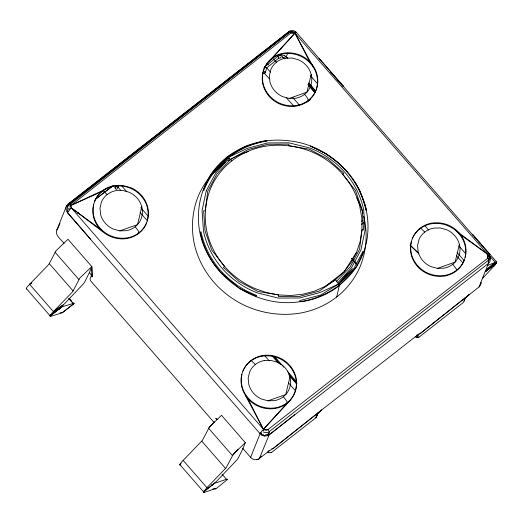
<?xml version="1.0" encoding="UTF-8"?>
<svg xmlns="http://www.w3.org/2000/svg" width="523" height="523" viewBox="0 0 523 523"><rect width="100%" height="100%" fill="white"/><g stroke="black" fill="none" stroke-linecap="round" stroke-linejoin="round"><path stroke-width="0.78" d="M92.133 276.517L91.8 266.593L67.983 239.279L56.059 250.7L48.822 264.416L29.589 284.309C28.994 285.388 24.941 288.245 26.778 289.101M416.301 337.034L415.367 336.714L417.138 337.61L419.106 333.733L420.57 333.249L479.016 286.964L488.482 263.344L488.253 259.558L488.698 258.369L487.482 258.434L267.92 429.592L266.567 430.298L264.952 430.109L263.422 429.331L71.37 207.938L70.755 206.65L69.631 206.023M488.482 263.344L488.194 261.846C490.339 259.519 489.129 256.1 487.031 254.204L488.103 255.44L490.143 256.375L490.646 258.27L489.77 261.931L488.482 263.344L269.168 434.809C266.351 436.855 262.376 436.215 260.075 433.717L67.421 212.809L69.964 209.122L69.997 207.827M70.226 204.133L68.297 205.644L66.722 205.552L65.976 207.304L66.343 211.115L90.616 239.174M67.997 207.01L68.101 205.48L69.729 202.957L289.69 31.06C291.88 29.994 294.691 30.524 296.319 32.361L489.829 254.623M479.016 286.964L480.304 285.551L481.134 282.525M412.34 238.606A27.327 25.647 21.6 0 1 431.259 223.811C439.921 222.295 449.074 224.883 455.781 230.545L487.501 254.119L487.482 258.434L488.319 255.466L487.501 254.119L294.952 33.132L268.561 61.786C262.932 67.944 260.912 76.907 263.023 84.935A28.641 26.889 21.6 0 0 279.628 103.972C284.996 106.261 290.965 107.019 296.718 106.025A27.327 25.653 21.6 0 0 308.165 100.926A27.327 25.647 21.6 0 0 315.617 91.25C319.54 82.072 317.206 71.069 310.695 63.675L294.952 33.132L295.096 31.615L296.319 32.361M417.419 334.753L417.138 337.61L419.008 337.152L463.332 302.49L465.562 297.685M102.789 231.741L99.677 228.662A28.621 26.869 21.6 0 1 93.643 217.372C92.205 211.75 92.702 205.761 95.009 200.44A27.327 25.647 21.6 0 1 113.929 185.652L122.545 185.404L130.998 187.718A28.641 26.889 21.6 0 1 147.604 206.755C149.042 212.371 148.539 218.366 146.237 223.681A27.327 25.647 21.6 0 1 138.778 233.356A27.327 25.653 21.6 0 1 127.337 238.462C118.669 240.011 109.503 237.403 102.789 231.741L71.37 207.938L70.919 205.421L70.239 204.336L70.37 203.244L289.899 31.962L289.69 31.06L68.01 204.147L67.395 205.617M93.722 204.343L93.101 208.422L93.159 212.58L93.905 216.718A28.641 26.889 21.6 0 0 110.51 235.755C115.871 238.043 121.839 238.808 127.599 237.808A27.327 25.653 21.6 0 0 139.04 232.709A27.327 25.647 21.6 0 0 146.499 223.033M147.525 219.784L148.146 215.705L148.081 211.547L147.342 207.409A28.641 26.889 21.6 0 0 130.737 188.372C122.807 184.913 113.354 185.005 105.685 189.13L70.919 205.421L291.213 32.792L292.651 32.518L291.88 31.511M241.927 374.285L241.306 378.364L241.365 382.522L242.11 386.667A28.641 26.889 21.6 0 0 258.715 405.704C264.076 407.992 270.045 408.751 275.798 407.757A27.327 25.653 21.6 0 0 287.245 402.651A27.327 25.647 21.6 0 0 294.704 392.976C296.822 387.837 297.156 382.084 295.809 376.697A28.641 26.889 21.6 0 0 279.204 357.66C273.836 355.379 267.868 354.614 262.115 355.607M411.313 241.848L410.692 245.928L410.751 250.092L411.49 254.23A28.641 26.889 21.6 0 0 428.095 273.268C433.462 275.556 439.431 276.314 445.184 275.32A27.327 25.647 21.6 0 0 464.084 260.546M465.11 257.296L465.732 253.217L465.673 249.059L464.934 244.914A28.621 26.869 21.6 0 0 458.9 233.624L455.781 230.545M319.422 59.223L319.01 58.563M319.494 58.759L343.31 86.073L343.238 86.537L330.536 71.971M472.949 235.272L472.602 234.605M209.2 177.787A85.785 80.522 21.6 0 0 198.465 195.687C191.797 211.822 190.751 229.885 194.987 246.784A89.923 84.412 21.6 0 0 247.124 306.55C263.965 313.735 282.701 316.121 300.771 313.002A85.805 80.542 21.6 0 0 336.701 296.979L339.283 285.65L337.825 282.74L335.452 279.733L325.587 286.218L314.683 291.076L303.02 294.194L290.88 295.495L278.556 294.939L257.917 291.448L239.142 281.518L223.399 267.423L224.635 266.429A81.124 76.149 21.6 0 0 254.59 288.382L266.364 292.553L278.556 294.939L278.439 296.528L299.319 296.417L319.128 291.121L335.452 279.733L344.042 271.783L351.142 262.572L356.581 252.315L360.229 241.273L361.988 229.715L361.811 217.921L359.719 206.193A81.111 76.136 21.6 0 0 342.617 174.185A81.124 76.149 21.6 0 0 312.669 152.232C297.456 145.773 280.55 143.603 264.239 146.427A77.443 72.697 21.6 0 0 231.807 160.881A77.43 72.684 21.6 0 0 210.677 188.306C204.663 202.872 203.715 219.176 207.539 234.428A81.111 76.136 21.6 0 0 224.642 266.429L211.756 250.125L205.016 230.787L203.63 210.743L205.271 210.906L207.696 191.353L216.934 173.937L230.499 159.463L248.105 149.571L267.913 144.276L288.794 144.158L288.703 145.675L309.315 149.245L328.091 159.169L343.833 173.263L342.624 174.185L355.47 190.568L362.217 209.9L363.603 229.943L361.988 229.715L359.536 249.334L350.299 266.75L336.714 281.256M65.976 207.304L56.811 230.015C54.765 235.677 61.374 239.462 64.081 243.45M141.792 206.833L137.549 224.596L135.222 226.747A20.972 19.691 21.6 0 1 126.442 230.663L119.813 230.865L113.321 229.087A21.979 20.632 21.6 0 1 100.586 214.476L99.965 208.108L101.429 201.989A20.972 19.684 21.6 0 1 107.15 194.563A20.972 19.691 21.6 0 1 115.936 190.647L122.559 190.444L129.05 192.216A21.979 20.632 21.6 0 1 141.792 206.833C143.42 212.992 141.864 219.869 137.549 224.596L119.813 230.865M285.323 58.21L291.945 58.007L298.437 59.785A21.979 20.632 21.6 0 1 311.178 74.397L306.929 92.159L304.608 94.317A20.972 19.691 21.6 0 1 295.822 98.232L289.199 98.435L282.708 96.657A21.979 20.632 21.6 0 1 269.966 82.046L269.352 75.672L270.816 69.552A20.972 19.684 21.6 0 1 285.336 58.197M264.141 360.589L270.764 360.386L277.255 362.164A21.979 20.632 21.6 0 1 289.997 376.776L285.754 394.538L283.427 396.689A20.972 19.691 21.6 0 1 274.64 400.605L268.018 400.814L261.526 399.036A21.979 20.632 21.6 0 1 248.791 384.425L248.17 378.051L249.634 371.931A20.972 19.684 21.6 0 1 264.154 360.576M91.59 275.51L92.185 276.942L91.8 266.593L79.875 278.014L72.638 291.723L53.405 311.616C52.803 312.401 48.077 316.611 51.091 316.271L62.348 312.715L60.034 312.8M118.688 185.194L117.407 188.528L116.256 189.489L114.727 187.11L116.596 186.646L118.074 187.26L120.754 190.333M74.018 303.471L62.348 312.715L73.946 303.713L73.998 303.196L61.681 306.955L49.966 316.101L61.636 306.792L83.249 284.022L84.726 282.002L89.426 272.516L91.8 266.593M179.905 465.156L179.762 464.502L181.318 462.299L202.349 440.458L209.586 426.748L221.51 415.327L245.326 442.635L242.947 448.597L238.253 458.05L236.775 460.07L215.195 482.729L203.506 492.051L203.722 492.463L204.617 492.32L215.378 488.613L215.849 488.842L212.769 488.913M203.506 492.051L206.931 487.665L226.165 467.771L233.402 454.056L245.326 442.635M269.195 450.395L267.92 451.996L269.293 452.82L271.561 452.434L315.885 417.772L317.553 413.621M464.11 301.222L465.222 297.62M91.708 274.706L90.021 279.021L90.623 280.838L214.123 422.46M57.569 229.244L57.837 228.414L56.811 230.015M67.421 212.809L67.905 211.403L67.264 209.952L67.474 206.918L66.722 205.552M487.253 257.721L488.103 255.44M138.778 233.356L138.968 232.134L138.484 231.14L135.222 226.747M278.445 54.817L277.857 56.294L264.684 66.839M280.518 49.652L281.407 47.436M308.165 100.926L308.426 100.272A27.327 25.647 21.6 0 0 315.879 90.597C318.004 85.458 318.337 79.705 316.99 74.325A28.641 26.889 21.6 0 0 300.385 55.288M250.412 361.36L251.014 360.615L251.74 361.007L255.355 364.505M261.5 456.089L258.892 458.959C256.152 460.423 252.635 459.704 250.609 457.383L260.075 433.717L262.402 430.239L263.612 430.606L263.422 429.331L247.882 398.611C241.188 391.041 238.972 379.691 243.215 370.389A27.327 25.647 21.6 0 1 262.134 355.594M419.792 228.93L420.394 228.185L421.12 228.571L424.741 232.075M456.37 270.868L456.553 269.646L456.069 268.652L452.813 264.259A20.972 19.691 21.6 0 1 444.027 268.175L437.405 268.377L430.913 266.599A21.979 20.632 21.6 0 1 418.171 251.988L417.557 245.62L419.021 239.495A20.972 19.684 21.6 0 1 433.541 228.146L440.15 227.956L446.642 229.728A21.979 20.632 21.6 0 1 459.384 244.339M315.251 417.485L315.885 417.772L318.115 412.967L316.663 416.504M58.145 227.682L59.995 223.269M489.528 259.075L490.123 257.676M287.866 52.973L286.225 56.667L286.682 57.726M115.125 188.005L115.576 186.986M315.885 417.772L318.115 412.967M221.876 165.307L224.942 160.496M226.263 158.436L227.139 157.057L245.797 146.296L262.232 141.413L266.73 140.7L266.959 141.079C239.057 145.348 214.142 163.902 203.833 190.437L203.101 190.45L210.161 175.63L212.861 172.047L227.139 157.057L228.25 157.43L231.807 160.888M356.581 252.315L344.042 271.783L325.587 286.218M245.274 395.127L263.422 429.331L290.017 400.5C295.645 394.342 297.665 385.379 295.547 377.351A28.641 26.889 21.6 0 0 278.942 358.314C273.575 356.026 267.606 355.267 261.853 356.261M317.553 413.7L321.671 409.98L417.047 335.413L420.57 333.249L469.118 294.697L468.673 294.554M464.999 298.417L467.32 296.168M214.195 421.924L208.572 428.226L232.389 455.533L238.011 449.231M313.297 67.16L294.952 33.132L271.587 58.981L268.561 61.786M482.807 278.112L494.974 265.05L496.85 262.2L472.916 234.664M227.139 157.057C199.629 177.997 190.908 217.816 205.179 248.948C217.967 277.778 246.529 298.28 277.726 302.111C311.61 306.177 348.625 288.166 362.151 255.989C374.187 227.806 366.969 194.007 346.952 171.335L347.043 171.446C334.7 158.227 319.501 147.878 301.895 143.184C288.931 139.87 275.431 139.196 262.232 141.413A83.798 78.659 21.6 0 0 227.139 157.057M290.017 400.5L286.983 403.305L263.422 429.331L267.92 429.592L269.188 431.671L269.168 434.809L259.428 458.396L269.45 450.721L273.124 448.531L319.873 411.451M452.813 264.259C458.743 259.683 461.338 251.537 459.384 244.339L455.134 262.108L437.405 268.377M486.017 270.326L495.196 262.285L496.732 261.977M486.227 269.992L495.196 262.285L488.848 255.002M69.964 209.122L71.37 207.938L99.677 228.662M284.46 58.857L282.27 56.824L280.975 56.83L280.263 58.177L278.87 58.06L266.756 67.846L265.521 71.978L264.592 73.482L263.193 73.593L262.415 72.468M181.004 463.515L179.762 464.502L203.578 491.81L215.378 482.402M179.69 464.738L180.919 463.757M26.235 288.454L50.051 315.768L61.76 306.498M294.782 414.582L269.168 434.809L265.39 434.868L264.501 436.058L263.01 434.404L261.624 435.044L261.624 433.534L260.546 432.312M485.697 271.319L496.765 262.585L485.828 271.032M70.239 204.336L289.899 31.962L291.213 32.792L294.952 33.132M306.929 102.168L310.649 99.252M361.713 221.255L362.988 220.261M488.495 260.199L269.188 431.671L268.319 433.835L266.952 434.58M485.422 271.731L496.536 263.036L485.717 271.319M361.458 224.452L364.649 221.968M50.051 315.768L61.681 306.955M77.208 213.319L78.489 212.331M95.147 199.498L111.804 186.665M215.849 488.842L227.557 479.421L226.93 479.114L215.672 482.958L215.195 482.729M95.598 199.132L113.06 185.698M287.794 58.452L284.492 55.582L281.511 55L277.857 56.294L278.87 58.06M62.655 305.367L53.405 311.616L29.589 284.309L31.543 282.943M53.405 311.616L63.191 304.798M29.589 284.309L31.57 282.969M105.685 189.13L102.207 191.418L70.919 205.421M287.323 32.674L289.023 31.746M487.861 265.436L495.196 262.285M289.199 98.435L306.929 92.159C311.25 87.439 312.8 80.562 311.178 74.397M268.018 400.814L285.754 394.538C290.069 389.818 291.625 382.941 289.997 376.776M256.662 459.704L258.892 458.959M267.92 451.996L268.391 451.839M263.742 67.925L265.2 67.441L266.756 67.846L270.509 72.135M289.677 31.622L292.991 31.622L294.867 32.446M279.557 55.366L281.511 55M267.822 432.416L264.651 432.508L263.154 431.854M260.075 433.717L261.624 433.534M296.979 105.378C291.226 106.372 285.257 105.607 279.89 103.325A28.641 26.889 21.6 0 1 263.291 84.288C261.931 78.901 262.271 73.148 264.39 68.01A27.327 25.647 21.6 0 1 271.849 58.334A27.327 25.653 21.6 0 1 283.296 53.235C289.049 52.235 295.018 53 300.385 55.281M431.501 223.177C437.254 222.183 443.223 222.942 448.59 225.223A28.641 26.889 21.6 0 1 465.189 244.267C466.634 249.883 466.13 255.878 463.829 261.193A27.327 25.647 21.6 0 1 444.903 275.987M444.923 275.974C439.17 276.968 433.201 276.203 427.834 273.921A28.641 26.889 21.6 0 1 411.235 254.878C409.79 249.262 410.294 243.273 412.595 237.952A27.327 25.647 21.6 0 1 431.521 223.158M271.797 448.662L273.124 448.531L321.671 409.98L321.227 409.836M290.298 32.701L293.481 33.086M283.361 57.654L284.715 57.759M365.819 209.88L366.375 210.043L365.538 206.075L359.249 189.614L355.025 182.122M418.563 337.008L419.008 337.152M271.117 452.29L271.561 452.434M263.638 71.344L265.521 71.978L264.971 72.213L264.592 73.482L269.482 78.94M342.827 85.87L343.31 86.073M416.406 335.119L417.047 335.413M70.37 203.244L69.729 202.957L68.01 204.147L68.297 205.644M217.058 419.381L215.685 418.557L217.215 419.328M458.9 233.624L487.501 254.119L488.966 253.269L489.221 257.538M410.287 245.189L418.583 253.073M410.084 245.339L418.91 253.818M347.043 171.446L337.485 162.006L326.587 154.024L310.479 145.95L310.361 146.29A86.838 81.516 21.6 0 1 365.812 209.88M284.492 55.582L285.466 56.634L286.225 56.667L287.8 58.517M282.27 56.824L283.917 58.615M308.067 84.85L315.206 92.604L308.067 84.759M276.536 62.126L272.914 58.628L272.195 58.236L271.587 58.981A27.327 25.653 21.6 0 1 283.035 53.882C288.788 52.882 294.756 53.653 300.124 55.935A28.628 26.869 21.6 0 1 310.695 63.675M107.156 194.563L103.534 191.065L102.809 190.673L102.207 191.418A27.327 25.647 21.6 0 0 94.748 201.094M456.37 255.655L462.888 262.886M286.329 97.742L293.939 106.234M308.282 84.621L315.245 92.564L308.407 84.687M424.918 225.825L428.683 230.127M292.514 97.239L299.489 105.195M351.685 258.329L356.523 263.854M271.94 355.758L278.386 363.132M289.134 375.409L296.652 384.006M474.538 237.096L476.656 239.521M478.244 241.345L479.826 243.162M481.945 245.588L483.533 247.412M485.122 249.229L486.71 251.053M488.828 253.478L489.888 254.694M493.124 264.71L494.183 265.926M310.211 75.41L317.618 83.909M458.972 246L465.849 253.89M457.128 252.531L464.13 260.565M351.979 258.297L353.587 260.14M354.666 261.369L356.817 263.834M274.686 356.725L283.819 367.185M287.572 371.493L296.698 381.953M121.996 186.208L126.834 191.738M140.805 207.729L148.329 216.339M140.02 212.416L147.512 221M264.965 355.98L269.267 360.896M288.604 383.026L295.587 391.014M242.607 448.204L250.609 457.383M55.046 252.178L78.862 279.485M49.332 263.677L73.148 290.991M201.747 441.137L225.563 468.451M69.18 298.247L71.828 301.281M72.887 302.497L73.946 303.713M68.67 298.345L72.9 303.203M222.197 474.394L226.426 479.251M58.145 308.315L59.204 309.531M211.671 484.363L212.73 485.579M183.115 460.358L206.931 487.665M203.558 491.104L204.617 492.32M351.574 258.395L356.372 263.952M308.818 83.118L315.65 91.113L308.805 82.987M273.692 356.425L280.576 364.492M288.513 373.801L296.986 383.732M304.608 94.317L307.021 97.389L308.426 100.272A27.327 25.653 21.6 0 1 296.979 105.378M283.427 396.689L286.689 401.082L287.173 402.076L286.983 403.305A27.327 25.653 21.6 0 1 275.543 408.404C269.783 409.404 263.821 408.633 258.454 406.358A28.628 26.869 21.6 0 1 247.882 398.611M89.426 272.516L91.793 275.791M68.395 208.527L69.258 209.88M267.959 64.028L268.358 64.924M480.859 283.015L481.049 283.806M363.72 216.267C367.865 232.925 366.63 250.713 360.112 266.606A85.785 80.522 21.6 0 1 336.701 296.979M242.953 371.036A27.327 25.647 21.6 0 1 261.873 356.241M210.749 175.924A85.785 80.522 21.6 0 1 225.021 162.967M228.224 160.816A85.785 80.522 21.6 0 1 248.673 151.467M356.791 197.884A89.923 84.412 21.6 0 1 362.949 213.247M206.212 190.908L202.068 210.664L203.48 231.094A84.412 79.235 21.6 0 0 257.388 292.9L278.301 298.077L299.574 297.966L319.762 292.573L338.669 284.041L353.326 269.476L363.008 251.223L363.544 251.713L356.261 267.083L339.283 285.65A83.798 78.659 21.6 0 1 304.19 301.294L299.914 301.464L299.882 300.575L320.645 295.024L338.669 284.041L352.554 268.665L337.825 282.74L351.521 267.737L360.935 249.987L365.08 230.231L363.668 209.801A84.412 79.235 21.6 0 0 309.76 147.996L288.846 142.818L267.573 142.929L247.386 148.323L228.25 157.43L214.463 172.564L229.277 158.273L215.626 173.159L206.212 190.908M256.479 295.364L256.165 296.214L239.828 288.689L219.379 271.26L219.693 270.829C209.795 260.153 203.172 246.274 200.27 232.12L201.022 231.781A86.838 81.516 21.6 0 0 256.479 295.358"/></g></svg>
